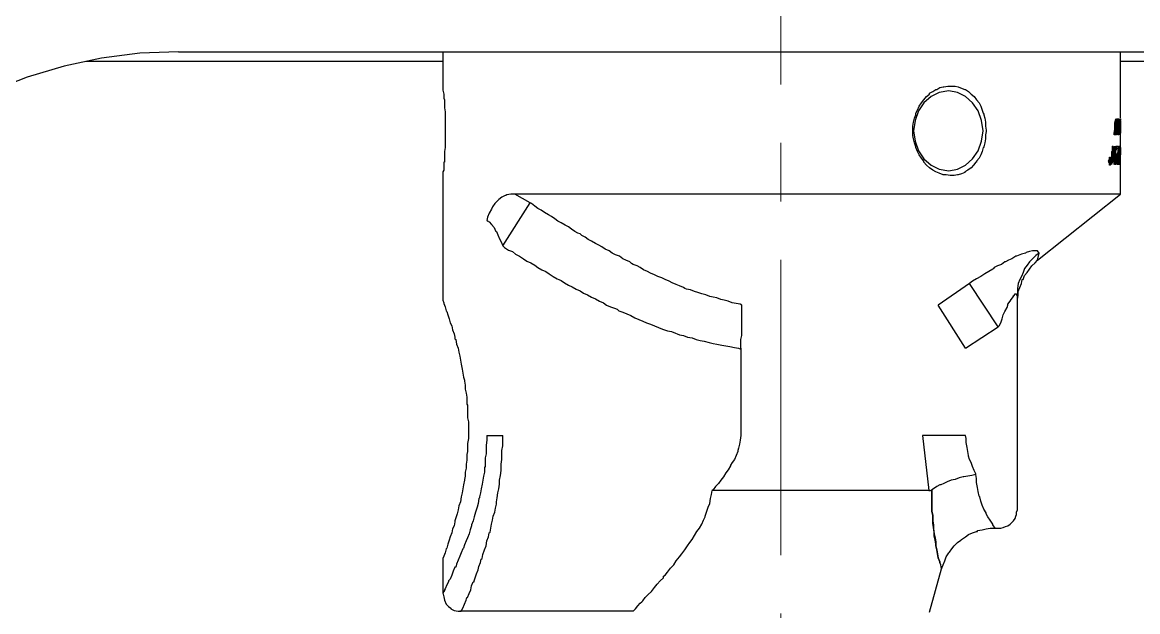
# Model space of a CAD drawing. Header units: millimetres. Extents: x -211 to 45495, y 24 to 52952.
# Drawn here: x 9112 to 9232.2, y 34029 to 34092.5 of the extents above; entities that cross this region are included whole.
import ezdxf

# ---------------------------------------------------------------- set-up
doc = ezdxf.new("R2010")
doc.units = ezdxf.units.MM
doc.linetypes.add('CENTER', pattern=[50.7, 31.8, -6.3, 6.3, -6.3])
doc.layers.add('Layer2', color=7, linetype='Continuous')

# ---------------------------------------------------------------- blocks, each defined once
blk = doc.blocks.new('BLKF2523')
at = {"layer": 'Layer2', "color": 3, "linetype": 'Continuous', "lineweight": 25}
for p, q in [((9124.68, 34089.14), (9120.55, 34088.62)), ((9128.82, 34089.31), (9124.68, 34089.14)), ((9116.5, 34087.76), (9112.54, 34086.56)), ((9120.55, 34088.62), (9116.5, 34087.76)), ((9112.54, 34086.56), (9108.75, 34085.09)), ((9108.75, 34085.09), (9105.05, 34083.28)), ((9105.05, 34083.28), (9101.43, 34081.13)), ((9101.43, 34081.13), (9098.07, 34078.72)), ((9098.07, 34078.72), (9094.97, 34076.05)), ((9094.97, 34076.05), (9092.05, 34073.12)), ((9092.05, 34073.12), (9089.38, 34070.02)), ((9089.38, 34070.02), (9086.96, 34066.66)), ((9086.96, 34066.66), (9084.81, 34063.13)), ((9084.81, 34063.13), (9083, 34059.34)), ((9083, 34059.34), (9081.54, 34055.55)), ((9081.54, 34055.55), (9080.33, 34051.59)), ((9080.33, 34051.59), (9079.47, 34047.55)), ((9079.47, 34047.55), (9078.96, 34043.41))]:
    blk.add_line(p, q, dxfattribs=at)
blk = doc.blocks.new('BLKF2736')
at = {"layer": 'Layer2', "color": 3, "linetype": 'Continuous', "lineweight": 25}
for p, q in [((9210.11, 34085.01), (9210.45, 34085.26)), ((9210.45, 34085.26), (9210.54, 34085.26)), ((9210.54, 34085.26), (9210.88, 34085.44)), ((9210.88, 34085.44), (9211.23, 34085.52)), ((9211.23, 34085.52), (9211.31, 34085.52)), ((9211.31, 34085.52), (9211.74, 34085.61)), ((9211.74, 34085.61), (9212.09, 34085.61)), ((9212.09, 34085.61), (9212.52, 34085.61)), ((9212.52, 34085.61), (9212.86, 34085.52)), ((9212.86, 34085.52), (9213.29, 34085.35)), ((9213.29, 34085.35), (9213.55, 34085.26)), ((9213.55, 34085.26), (9213.64, 34085.26)), ((9213.64, 34085.26), (9213.98, 34085.01)), ((9208.9, 34083.8), (9209.16, 34084.14)), ((9209.16, 34084.14), (9209.42, 34084.49)), ((9209.42, 34084.49), (9209.76, 34084.75)), ((9209.76, 34084.83), (9210.11, 34085.01)), ((9209.76, 34084.75), (9209.76, 34084.83)), ((9213.98, 34085.01), (9214.24, 34084.75)), ((9214.24, 34084.75), (9214.59, 34084.49)), ((9214.59, 34084.49), (9214.84, 34084.14)), ((9214.84, 34084.14), (9215.1, 34083.8)), ((9208.3, 34082.68), (9208.47, 34083.02)), ((9208.47, 34083.02), (9208.64, 34083.46)), ((9208.64, 34083.46), (9208.9, 34083.8)), ((9215.1, 34083.8), (9215.28, 34083.46)), ((9215.28, 34083.46), (9215.45, 34083.02)), ((9215.45, 34083.02), (9215.53, 34082.68)), ((9207.96, 34081.3), (9208.04, 34081.73)), ((9208.04, 34081.73), (9208.13, 34082.16)), ((9208.13, 34082.16), (9208.3, 34082.51)), ((9208.3, 34082.59), (9208.3, 34082.68)), ((9208.3, 34082.51), (9208.3, 34082.59)), ((9215.53, 34082.68), (9215.62, 34082.59)), ((9215.62, 34082.59), (9215.62, 34082.51)), ((9215.62, 34082.51), (9215.71, 34082.16)), ((9215.71, 34082.16), (9215.79, 34081.73)), ((9215.79, 34081.73), (9215.79, 34081.3)), ((9207.96, 34080.87), (9207.96, 34081.3)), ((9207.96, 34080.79), (9207.96, 34080.87)), ((9207.96, 34080.7), (9207.96, 34080.79)), ((9207.96, 34080.27), (9207.96, 34080.7)), ((9215.79, 34081.3), (9215.88, 34080.87)), ((9215.88, 34080.7), (9215.79, 34080.36)), ((9215.88, 34080.87), (9215.88, 34080.79)), ((9215.88, 34080.79), (9215.88, 34080.7)), ((9208.04, 34079.92), (9207.96, 34080.27)), ((9208.13, 34079.49), (9208.04, 34079.92)), ((9208.3, 34079.06), (9208.13, 34079.49)), ((9215.71, 34079.49), (9215.62, 34079.06)), ((9215.79, 34079.92), (9215.71, 34079.49)), ((9215.79, 34080.36), (9215.79, 34079.92)), ((9208.3, 34078.98), (9208.3, 34079.06)), ((9208.47, 34078.55), (9208.3, 34078.98)), ((9208.64, 34078.2), (9208.47, 34078.55)), ((9208.9, 34077.86), (9208.64, 34078.2)), ((9215.28, 34078.2), (9215.1, 34077.86)), ((9215.45, 34078.55), (9215.28, 34078.2)), ((9215.53, 34078.98), (9215.45, 34078.55)), ((9215.62, 34078.98), (9215.53, 34078.98)), ((9215.62, 34079.06), (9215.62, 34078.98)), ((9209.16, 34077.51), (9208.9, 34077.86)), ((9209.16, 34077.43), (9209.16, 34077.51)), ((9209.42, 34077.08), (9209.16, 34077.43)), ((9209.76, 34076.82), (9209.42, 34077.08)), ((9210.11, 34076.57), (9209.76, 34076.82)), ((9214.24, 34076.82), (9213.9, 34076.57)), ((9214.5, 34077.08), (9214.24, 34076.82)), ((9214.76, 34077.43), (9214.5, 34077.08)), ((9214.84, 34077.43), (9214.76, 34077.43)), ((9215.1, 34077.86), (9214.84, 34077.51)), ((9214.84, 34077.51), (9214.84, 34077.43)), ((9210.45, 34076.39), (9210.11, 34076.57)), ((9210.8, 34076.22), (9210.45, 34076.39)), ((9211.23, 34076.05), (9210.8, 34076.22)), ((9211.57, 34076.05), (9211.23, 34076.05)), ((9212, 34075.96), (9211.57, 34076.05)), ((9212.09, 34075.96), (9212, 34075.96)), ((9212.78, 34076.05), (9212.43, 34075.96)), ((9212.86, 34076.05), (9212.78, 34076.05)), ((9213.21, 34076.14), (9212.86, 34076.05)), ((9213.55, 34076.31), (9213.21, 34076.14)), ((9213.9, 34076.57), (9213.55, 34076.39)), ((9213.55, 34076.39), (9213.55, 34076.31))]:
    blk.add_line(p, q, dxfattribs=at)
blk = doc.blocks.new('BLKF2737')
at = {"layer": 'Layer2', "color": 3, "linetype": 'Continuous', "lineweight": 25}
for p, q in [((9157.32, 34062.53), (9157.41, 34062.27)), ((9157.41, 34062.27), (9157.41, 34062.19)), ((9157.41, 34062.19), (9157.58, 34061.84)), ((9157.58, 34061.84), (9157.66, 34061.41)), ((9157.66, 34061.41), (9157.75, 34061.32)), ((9157.75, 34061.32), (9157.84, 34060.98)), ((9157.84, 34060.98), (9158.01, 34060.55)), ((9158.01, 34060.55), (9158.1, 34060.12)), ((9158.1, 34060.12), (9158.27, 34059.77)), ((9158.27, 34059.77), (9158.35, 34059.34)), ((9158.35, 34059.34), (9158.53, 34058.91)), ((9158.53, 34058.91), (9158.61, 34058.57)), ((9158.61, 34058.57), (9158.61, 34058.4)), ((9158.61, 34058.4), (9158.7, 34058.31)), ((9158.7, 34058.31), (9158.78, 34057.79)), ((9158.78, 34057.79), (9158.96, 34057.36)), ((9158.96, 34057.36), (9159.04, 34056.93)), ((9159.04, 34056.93), (9159.13, 34056.5)), ((9159.13, 34056.5), (9159.21, 34056.07)), ((9159.21, 34056.07), (9159.3, 34055.64)), ((9159.3, 34055.64), (9159.39, 34055.12)), ((9159.39, 34055.12), (9159.47, 34054.69)), ((9159.47, 34054.69), (9159.56, 34054.26)), ((9159.56, 34054.26), (9159.65, 34053.92)), ((9159.65, 34053.92), (9159.65, 34053.83)), ((9159.65, 34053.83), (9159.73, 34053.4)), ((9159.73, 34053.4), (9159.73, 34052.97)), ((9159.73, 34052.97), (9159.82, 34052.54)), ((9159.82, 34052.54), (9159.9, 34052.11)), ((9159.9, 34052.11), (9159.9, 34051.68)), ((9159.9, 34051.68), (9159.9, 34051.33)), ((9159.9, 34051.33), (9159.99, 34051.25)), ((9159.99, 34051.25), (9159.99, 34050.82)), ((9159.99, 34050.82), (9159.99, 34050.3)), ((9159.99, 34050.3), (9159.99, 34049.87)), ((9159.99, 34049.87), (9160.08, 34049.44)), ((9160.08, 34049.44), (9160.08, 34048.92)), ((9160.08, 34048.92), (9160.08, 34048.58)), ((9160.08, 34048.58), (9160.08, 34048.49)), ((9160.08, 34048.49), (9160.08, 34048.06)), ((9160.08, 34048.06), (9160.08, 34047.63)), ((9160.08, 34047.63), (9159.99, 34047.12)), ((9159.99, 34047.12), (9159.99, 34046.68)), ((9159.99, 34046.25), (9159.9, 34045.91)), ((9159.9, 34045.91), (9159.9, 34045.82)), ((9159.9, 34045.82), (9159.9, 34045.31)), ((9159.99, 34046.68), (9159.99, 34046.25)), ((9159.82, 34044.45), (9159.73, 34044.02)), ((9159.9, 34045.31), (9159.82, 34044.88)), ((9159.82, 34044.88), (9159.82, 34044.45)), ((9159.65, 34043.15), (9159.56, 34042.64)), ((9159.73, 34043.58), (9159.65, 34043.24)), ((9159.65, 34043.24), (9159.65, 34043.15)), ((9159.73, 34044.02), (9159.73, 34043.58)), ((9159.47, 34042.21), (9159.39, 34041.78)), ((9159.56, 34042.64), (9159.47, 34042.21)), ((9159.21, 34040.83), (9159.04, 34040.4)), ((9159.3, 34041.35), (9159.21, 34040.83)), ((9159.39, 34041.78), (9159.3, 34041.35)), ((9158.87, 34039.54), (9158.7, 34039.11)), ((9158.96, 34039.97), (9158.87, 34039.54)), ((9159.04, 34040.4), (9158.96, 34039.97)), ((9158.61, 34038.68), (9158.53, 34038.25)), ((9158.7, 34039.11), (9158.61, 34038.76)), ((9158.61, 34038.76), (9158.61, 34038.68)), ((9158.27, 34037.47), (9158.1, 34037.04)), ((9158.35, 34037.9), (9158.27, 34037.47)), ((9158.53, 34038.25), (9158.35, 34037.9)), ((9157.84, 34036.26), (9157.75, 34035.83)), ((9158.01, 34036.7), (9157.84, 34036.26)), ((9158.1, 34037.04), (9158.01, 34036.7)), ((9157.58, 34035.32), (9157.41, 34034.97)), ((9157.66, 34035.75), (9157.58, 34035.32)), ((9157.75, 34035.83), (9157.66, 34035.75))]:
    blk.add_line(p, q, dxfattribs=at)
blk = doc.blocks.new('BLKF2738')
at = {"layer": 'Layer2', "color": 3, "linetype": 'Continuous', "lineweight": 25}
for p, q in [((9157.32, 34085.61), (9157.32, 34085.18)), ((9157.32, 34085.18), (9157.41, 34084.75)), ((9157.41, 34084.75), (9157.41, 34084.32)), ((9157.41, 34084.32), (9157.49, 34084.14)), ((9157.49, 34084.14), (9157.49, 34083.71)), ((9157.49, 34083.71), (9157.49, 34083.28)), ((9157.49, 34083.28), (9157.58, 34082.85)), ((9157.58, 34082.85), (9157.58, 34082.59)), ((9157.58, 34082.59), (9157.58, 34082.51)), ((9157.58, 34082.51), (9157.58, 34082.16)), ((9157.58, 34082.16), (9157.58, 34081.73)), ((9157.58, 34081.73), (9157.58, 34081.3)), ((9157.58, 34081.3), (9157.58, 34080.87)), ((9157.58, 34080.87), (9157.58, 34080.79)), ((9157.58, 34080.79), (9157.58, 34080.7)), ((9157.58, 34080.7), (9157.58, 34080.36)), ((9157.58, 34080.36), (9157.58, 34079.92)), ((9157.58, 34079.92), (9157.58, 34079.49)), ((9157.58, 34079.49), (9157.58, 34079.06)), ((9157.58, 34078.98), (9157.49, 34078.55)), ((9157.49, 34078.55), (9157.49, 34078.12)), ((9157.49, 34078.12), (9157.49, 34077.69)), ((9157.58, 34079.06), (9157.58, 34078.98)), ((9157.49, 34077.43), (9157.41, 34077.43)), ((9157.41, 34077.43), (9157.41, 34077)), ((9157.41, 34077), (9157.41, 34076.57)), ((9157.49, 34077.69), (9157.49, 34077.43)), ((9157.41, 34076.57), (9157.32, 34076.39)), ((9157.32, 34076.39), (9157.32, 34076.05))]:
    blk.add_line(p, q, dxfattribs=at)
blk = doc.blocks.new('BLKF2739')
at = {"layer": 'Layer2', "color": 3, "linetype": 'Continuous', "lineweight": 25}
for p, q in [((9162.06, 34047.98), (9162.06, 34047.46)), ((9162.06, 34047.46), (9161.97, 34046.94)), ((9161.97, 34046.94), (9161.97, 34046)), ((9161.97, 34046), (9161.88, 34045.57)), ((9161.88, 34045.57), (9161.88, 34045.13)), ((9161.88, 34044.62), (9161.8, 34044.53)), ((9161.8, 34044.53), (9161.8, 34044.45)), ((9161.8, 34044.45), (9161.8, 34044.02)), ((9161.88, 34045.13), (9161.88, 34044.62)), ((9161.63, 34043.15), (9161.54, 34042.72)), ((9161.71, 34043.58), (9161.63, 34043.15)), ((9161.8, 34044.02), (9161.71, 34043.58)), ((9161.45, 34042.21), (9161.37, 34041.78)), ((9161.54, 34042.72), (9161.45, 34042.21)), ((9161.2, 34041.17), (9161.11, 34040.66)), ((9161.28, 34041.26), (9161.2, 34041.17)), ((9161.37, 34041.78), (9161.28, 34041.35)), ((9161.28, 34041.35), (9161.28, 34041.26)), ((9160.85, 34039.71), (9160.68, 34039.19)), ((9161.02, 34040.23), (9160.85, 34039.71)), ((9161.11, 34040.66), (9161.02, 34040.23)), ((9160.59, 34038.76), (9160.42, 34038.33)), ((9160.42, 34038.33), (9160.42, 34038.25)), ((9160.68, 34039.19), (9160.59, 34038.76)), ((9160.16, 34037.38), (9159.99, 34036.95)), ((9160.25, 34037.81), (9160.16, 34037.38)), ((9160.42, 34038.25), (9160.25, 34037.81)), ((9159.65, 34036.18), (9159.56, 34035.83)), ((9159.82, 34036.61), (9159.65, 34036.18)), ((9159.99, 34036.95), (9159.82, 34036.61)), ((9159.13, 34034.97), (9158.96, 34034.54)), ((9159.3, 34035.32), (9159.13, 34034.97)), ((9159.47, 34035.75), (9159.3, 34035.32)), ((9159.56, 34035.83), (9159.47, 34035.75)), ((9158.61, 34033.77), (9158.44, 34033.34)), ((9158.7, 34033.77), (9158.61, 34033.77)), ((9158.78, 34034.11), (9158.7, 34033.77)), ((9158.96, 34034.54), (9158.78, 34034.11)), ((9158.1, 34032.48), (9157.92, 34032.3)), ((9158.27, 34032.91), (9158.1, 34032.48)), ((9158.44, 34033.34), (9158.27, 34032.91)), ((9157.58, 34031.44), (9157.49, 34031.36)), ((9157.49, 34031.36), (9157.49, 34031.27)), ((9157.75, 34031.87), (9157.58, 34031.44)), ((9157.92, 34032.22), (9157.75, 34031.87)), ((9157.92, 34032.3), (9157.92, 34032.22))]:
    blk.add_line(p, q, dxfattribs=at)
blk = doc.blocks.new('BLKF2740')
at = {"layer": 'Layer2', "color": 3, "linetype": 'Continuous', "lineweight": 25}
for p, q in [((9163.26, 34073.29), (9162.92, 34072.95)), ((9163.35, 34073.38), (9163.26, 34073.29)), ((9163.69, 34073.64), (9163.35, 34073.38)), ((9164.04, 34073.81), (9163.69, 34073.64)), ((9164.12, 34073.81), (9164.04, 34073.81)), ((9164.21, 34073.9), (9164.12, 34073.81)), ((9164.64, 34073.98), (9164.21, 34073.9)), ((9165.07, 34073.98), (9164.64, 34073.98)), ((9162.57, 34072.35), (9162.31, 34071.92)), ((9162.66, 34072.61), (9162.57, 34072.35)), ((9162.92, 34072.95), (9162.66, 34072.61)), ((9162.31, 34071.92), (9162.14, 34071.49))]:
    blk.add_line(p, q, dxfattribs=at)
blk = doc.blocks.new('BLKF2741')
at = {"layer": 'Layer2', "color": 3, "linetype": 'Continuous', "lineweight": 25}
for p, q in [((9219.06, 34067.27), (9218.63, 34067.01)), ((9219.15, 34067.27), (9219.06, 34067.27)), ((9219.32, 34067.35), (9219.15, 34067.27)), ((9219.67, 34067.52), (9219.32, 34067.35)), ((9220.1, 34067.61), (9219.67, 34067.52)), ((9220.18, 34067.7), (9220.1, 34067.61)), ((9220.53, 34067.78), (9220.18, 34067.7)), ((9220.87, 34067.87), (9220.53, 34067.78)), ((9221.39, 34067.87), (9220.87, 34067.87)), ((9221.56, 34067.61), (9221.39, 34067.87)), ((9216.65, 34065.97), (9216.57, 34065.89)), ((9216.74, 34066.06), (9216.65, 34065.97)), ((9217.08, 34066.23), (9216.74, 34066.06)), ((9217.51, 34066.4), (9217.08, 34066.23)), ((9217.86, 34066.66), (9217.51, 34066.4)), ((9217.94, 34066.66), (9217.86, 34066.66)), ((9218.29, 34066.84), (9217.94, 34066.66)), ((9218.63, 34067.01), (9218.29, 34066.84)), ((9214.84, 34064.85), (9214.41, 34064.6)), ((9215.28, 34065.11), (9214.84, 34064.85)), ((9215.71, 34065.37), (9215.28, 34065.11)), ((9216.14, 34065.63), (9215.71, 34065.37)), ((9216.57, 34065.89), (9216.14, 34065.63)), ((9214.41, 34064.6), (9214.07, 34064.34))]:
    blk.add_line(p, q, dxfattribs=at)
blk = doc.blocks.new('BLKF2742')
at = {"layer": 'Layer2', "color": 3, "linetype": 'Continuous', "lineweight": 25}
for p, q in [((9166.88, 34072.95), (9166.71, 34073.04)), ((9167.22, 34072.69), (9166.88, 34072.95)), ((9167.57, 34072.43), (9167.22, 34072.69)), ((9167.91, 34072.26), (9167.57, 34072.43)), ((9168.26, 34072), (9167.91, 34072.26)), ((9168.69, 34071.74), (9168.26, 34072)), ((9169.03, 34071.57), (9168.69, 34071.74)), ((9169.38, 34071.31), (9169.03, 34071.57)), ((9169.72, 34071.05), (9169.38, 34071.31)), ((9170.07, 34070.88), (9169.72, 34071.05)), ((9170.5, 34070.62), (9170.07, 34070.88)), ((9170.84, 34070.45), (9170.5, 34070.62)), ((9171.18, 34070.19), (9170.84, 34070.45)), ((9171.53, 34069.94), (9171.18, 34070.19)), ((9171.87, 34069.76), (9171.53, 34069.94)), ((9172.13, 34069.68), (9171.87, 34069.76)), ((9172.3, 34069.5), (9172.13, 34069.68)), ((9172.65, 34069.33), (9172.3, 34069.5)), ((9172.99, 34069.07), (9172.65, 34069.33)), ((9173.34, 34068.9), (9172.99, 34069.07)), ((9173.77, 34068.64), (9173.34, 34068.9)), ((9174.11, 34068.47), (9173.77, 34068.64)), ((9174.46, 34068.3), (9174.11, 34068.47)), ((9174.8, 34068.04), (9174.46, 34068.3)), ((9175.23, 34067.87), (9174.8, 34068.04)), ((9175.58, 34067.61), (9175.23, 34067.87)), ((9175.92, 34067.44), (9175.58, 34067.61)), ((9176.35, 34067.27), (9175.92, 34067.44)), ((9176.7, 34067.01), (9176.35, 34067.27)), ((9177.04, 34066.84), (9176.7, 34067.01)), ((9177.47, 34066.66), (9177.04, 34066.84)), ((9177.64, 34066.49), (9177.47, 34066.66)), ((9177.82, 34066.4), (9177.64, 34066.49)), ((9178.25, 34066.23), (9177.82, 34066.4)), ((9178.59, 34066.06), (9178.25, 34066.23)), ((9178.93, 34065.8), (9178.59, 34066.06)), ((9179.37, 34065.63), (9178.93, 34065.8)), ((9179.71, 34065.46), (9179.37, 34065.63)), ((9180.14, 34065.29), (9179.71, 34065.46)), ((9180.48, 34065.11), (9180.14, 34065.29)), ((9180.92, 34064.94), (9180.48, 34065.11)), ((9181.26, 34064.77), (9180.92, 34064.94)), ((9181.69, 34064.6), (9181.26, 34064.77)), ((9182.03, 34064.42), (9181.69, 34064.6)), ((9182.47, 34064.25), (9182.03, 34064.42)), ((9182.81, 34064.08), (9182.47, 34064.25)), ((9183.24, 34063.91), (9182.81, 34064.08)), ((9183.41, 34063.82), (9183.24, 34063.91)), ((9183.59, 34063.74), (9183.41, 34063.82)), ((9184.02, 34063.65), (9183.59, 34063.74)), ((9184.45, 34063.48), (9184.02, 34063.65)), ((9184.79, 34063.39), (9184.45, 34063.48)), ((9185.22, 34063.22), (9184.79, 34063.39)), ((9185.65, 34063.13), (9185.22, 34063.22)), ((9186.08, 34062.96), (9185.65, 34063.13)), ((9186.43, 34062.87), (9186.08, 34062.96)), ((9186.86, 34062.79), (9186.43, 34062.87)), ((9187.29, 34062.62), (9186.86, 34062.79)), ((9187.63, 34062.53), (9187.29, 34062.62)), ((9188.06, 34062.44), (9187.63, 34062.53)), ((9188.49, 34062.27), (9188.06, 34062.44)), ((9188.92, 34062.19), (9188.49, 34062.27)), ((9189.35, 34062.1), (9188.92, 34062.19)), ((9189.53, 34062.01), (9189.35, 34062.1))]:
    blk.add_line(p, q, dxfattribs=at)
blk = doc.blocks.new('BLKF2743')
at = {"layer": 'Layer2', "color": 3, "linetype": 'Continuous', "lineweight": 25}
for p, q in [((9209.94, 34084.49), (9209.16, 34083.8)), ((9210.8, 34084.92), (9209.94, 34084.49)), ((9211.83, 34085.09), (9210.8, 34084.92)), ((9213.64, 34084.49), (9212.78, 34084.92)), ((9214.41, 34083.8), (9213.64, 34084.49)), ((9208.56, 34082.94), (9208.21, 34081.91)), ((9209.16, 34083.8), (9208.56, 34082.94)), ((9215.02, 34082.94), (9214.41, 34083.8)), ((9215.36, 34081.91), (9215.02, 34082.94)), ((9208.21, 34081.91), (9208.04, 34080.79)), ((9215.53, 34080.79), (9215.36, 34081.91)), ((9208.04, 34080.79), (9208.21, 34079.67)), ((9215.36, 34079.67), (9215.53, 34080.79)), ((9208.21, 34079.67), (9208.56, 34078.63)), ((9215.02, 34078.63), (9215.36, 34079.67)), ((9208.56, 34078.63), (9209.16, 34077.77)), ((9214.41, 34077.77), (9215.02, 34078.63)), ((9209.16, 34077.77), (9209.94, 34077.08)), ((9209.94, 34077.08), (9210.8, 34076.65)), ((9212.78, 34076.65), (9213.64, 34077.08)), ((9213.64, 34077.08), (9214.41, 34077.77)), ((9210.8, 34076.65), (9211.83, 34076.48)), ((9211.83, 34076.48), (9212.78, 34076.65))]:
    blk.add_line(p, q, dxfattribs=at)
blk = doc.blocks.new('BLKF2744')
at = {"layer": 'Layer2', "color": 3, "linetype": 'Continuous', "lineweight": 25}
for p, q in [((9162.06, 34071.14), (9162.14, 34071.14)), ((9162.14, 34071.14), (9162.14, 34071.05)), ((9162.14, 34071.05), (9162.31, 34070.97)), ((9162.31, 34070.97), (9162.57, 34070.71)), ((9162.57, 34070.71), (9162.83, 34070.37)), ((9162.83, 34070.37), (9163, 34070.02)), ((9163, 34070.02), (9163.09, 34069.94)), ((9163.09, 34069.94), (9163.26, 34069.59)), ((9163.26, 34069.59), (9163.43, 34069.16)), ((9163.43, 34069.16), (9163.61, 34068.82))]:
    blk.add_line(p, q, dxfattribs=at)
blk = doc.blocks.new('BLKF2745')
at = {"layer": 'Layer2', "color": 3, "linetype": 'Continuous', "lineweight": 25}
for p, q in [((9163.78, 34068.39), (9163.95, 34068.21)), ((9163.95, 34068.21), (9164.38, 34067.95)), ((9164.38, 34067.95), (9164.81, 34067.78)), ((9164.81, 34067.78), (9165.16, 34067.52)), ((9165.16, 34067.52), (9165.59, 34067.27)), ((9165.59, 34067.27), (9166.02, 34067.01)), ((9166.02, 34067.01), (9166.36, 34066.75)), ((9166.36, 34066.75), (9166.79, 34066.58)), ((9166.79, 34066.58), (9167.22, 34066.32)), ((9167.22, 34066.32), (9167.57, 34066.06)), ((9167.57, 34066.06), (9168, 34065.8)), ((9168, 34065.8), (9168.43, 34065.63)), ((9168.43, 34065.63), (9168.77, 34065.37)), ((9168.77, 34065.37), (9169.2, 34065.11)), ((9169.2, 34065.11), (9169.63, 34064.85)), ((9169.63, 34064.85), (9169.81, 34064.77)), ((9169.81, 34064.77), (9170.07, 34064.68)), ((9170.07, 34064.68), (9170.41, 34064.42)), ((9170.41, 34064.42), (9170.84, 34064.17)), ((9170.84, 34064.17), (9171.27, 34063.99)), ((9171.27, 34063.99), (9171.7, 34063.74)), ((9171.7, 34063.74), (9172.13, 34063.56)), ((9172.13, 34063.56), (9172.48, 34063.3)), ((9172.48, 34063.3), (9172.91, 34063.13)), ((9172.91, 34063.13), (9173.34, 34062.87)), ((9173.34, 34062.87), (9173.77, 34062.7)), ((9173.77, 34062.7), (9174.2, 34062.44)), ((9174.2, 34062.44), (9174.63, 34062.27)), ((9174.63, 34062.27), (9174.97, 34062.01)), ((9174.97, 34062.01), (9175.4, 34061.84)), ((9175.4, 34061.84), (9175.83, 34061.67)), ((9175.83, 34061.67), (9176.09, 34061.58)), ((9176.09, 34061.58), (9176.27, 34061.41)), ((9176.27, 34061.41), (9176.7, 34061.24)), ((9176.7, 34061.24), (9177.13, 34061.07)), ((9177.13, 34061.07), (9177.56, 34060.89)), ((9177.56, 34060.89), (9177.99, 34060.64)), ((9177.99, 34060.64), (9178.42, 34060.46)), ((9178.42, 34060.46), (9178.85, 34060.29)), ((9178.85, 34060.29), (9179.28, 34060.12)), ((9179.28, 34060.12), (9179.71, 34059.95)), ((9179.71, 34059.95), (9180.14, 34059.77)), ((9180.14, 34059.77), (9180.57, 34059.6)), ((9180.57, 34059.6), (9181, 34059.43)), ((9181, 34059.43), (9181.52, 34059.26)), ((9181.52, 34059.26), (9181.95, 34059.17)), ((9181.95, 34059.17), (9182.38, 34059)), ((9182.38, 34059), (9182.55, 34058.91)), ((9182.55, 34058.91), (9182.81, 34058.83)), ((9182.81, 34058.83), (9183.24, 34058.74)), ((9183.24, 34058.74), (9183.67, 34058.57)), ((9183.67, 34058.57), (9184.19, 34058.48)), ((9184.19, 34058.48), (9184.62, 34058.31)), ((9184.62, 34058.31), (9185.05, 34058.22)), ((9185.05, 34058.22), (9185.48, 34058.14)), ((9185.48, 34058.14), (9186, 34057.97)), ((9186, 34057.97), (9186.43, 34057.88)), ((9186.43, 34057.88), (9186.86, 34057.79)), ((9186.86, 34057.79), (9187.37, 34057.71)), ((9187.37, 34057.71), (9187.8, 34057.62)), ((9187.8, 34057.62), (9188.24, 34057.54)), ((9188.24, 34057.54), (9188.75, 34057.45)), ((9188.75, 34057.45), (9189.18, 34057.36))]:
    blk.add_line(p, q, dxfattribs=at)
blk = doc.blocks.new('BLKF2746')
at = {"layer": 'Layer2', "color": 3, "linetype": 'Continuous', "lineweight": 25}
for p, q in [((9189.44, 34047.98), (9189.35, 34047.46)), ((9189.27, 34047.03), (9189.18, 34046.6)), ((9189.35, 34047.46), (9189.27, 34047.03)), ((9188.92, 34045.82), (9188.75, 34045.39)), ((9189.1, 34046.25), (9188.92, 34045.82)), ((9189.18, 34046.6), (9189.1, 34046.34)), ((9189.1, 34046.34), (9189.1, 34046.25)), ((9188.32, 34044.7), (9188.06, 34044.27)), ((9188.49, 34045.05), (9188.32, 34044.79)), ((9188.32, 34044.79), (9188.32, 34044.7)), ((9188.75, 34045.39), (9188.49, 34045.05)), ((9187.29, 34043.15), (9187.03, 34042.81)), ((9187.55, 34043.5), (9187.29, 34043.15)), ((9187.8, 34043.93), (9187.55, 34043.5)), ((9188.06, 34044.27), (9187.8, 34043.93)), ((9186.69, 34042.47), (9186.43, 34042.12)), ((9187.03, 34042.81), (9186.69, 34042.47))]:
    blk.add_line(p, q, dxfattribs=at)
blk = doc.blocks.new('BLKF2747')
at = {"layer": 'Layer2', "color": 3, "linetype": 'Continuous', "lineweight": 25}
for p, q in [((9210.02, 34041.43), (9210.02, 34041.86)), ((9210.02, 34041.09), (9210.02, 34041.43)), ((9210.02, 34040.66), (9210.02, 34041.09)), ((9210.02, 34040.23), (9210.02, 34040.66)), ((9210.02, 34039.8), (9210.02, 34040.23)), ((9210.11, 34039.36), (9210.02, 34039.8)), ((9210.11, 34038.93), (9210.11, 34039.36)), ((9210.11, 34038.85), (9210.11, 34038.93)), ((9210.11, 34038.5), (9210.11, 34038.85)), ((9210.19, 34038.07), (9210.11, 34038.5)), ((9210.28, 34037.56), (9210.19, 34038.07)), ((9210.28, 34037.13), (9210.28, 34037.56)), ((9210.37, 34036.7), (9210.28, 34037.13)), ((9210.45, 34036.26), (9210.37, 34036.7)), ((9210.45, 34036.18), (9210.45, 34036.26)), ((9210.45, 34036.09), (9210.45, 34036.18)), ((9210.54, 34035.66), (9210.45, 34036.09)), ((9210.62, 34035.23), (9210.54, 34035.66)), ((9210.71, 34034.8), (9210.62, 34035.23)), ((9210.88, 34034.37), (9210.71, 34034.8)), ((9210.88, 34034.28), (9210.88, 34034.37)), ((9210.97, 34034.03), (9210.88, 34034.28)), ((9211.06, 34033.6), (9210.97, 34034.03))]:
    blk.add_line(p, q, dxfattribs=at)
blk = doc.blocks.new('BLKF2748')
at = {"layer": 'Layer2', "color": 3, "linetype": 'Continuous', "lineweight": 25}
for p, q in [((9209.68, 34042.03), (9209.85, 34042.03)), ((9209.85, 34042.03), (9210.02, 34042.12)), ((9210.02, 34042.12), (9210.02, 34039.8)), ((9210.02, 34039.8), (9210.11, 34039.36)), ((9210.11, 34039.36), (9210.11, 34038.93)), ((9210.11, 34038.93), (9210.11, 34038.85)), ((9210.11, 34038.85), (9210.11, 34038.76)), ((9210.11, 34038.76), (9210.19, 34038.33)), ((9210.19, 34038.33), (9210.19, 34037.9)), ((9210.19, 34037.9), (9210.28, 34037.38)), ((9210.28, 34037.38), (9210.37, 34036.95)), ((9210.37, 34036.95), (9210.45, 34036.52)), ((9210.45, 34036.52), (9210.45, 34036.18)), ((9210.45, 34036.18), (9210.45, 34036.09)), ((9210.45, 34036.09), (9210.54, 34035.66)), ((9210.54, 34035.66), (9210.62, 34035.23)), ((9210.62, 34035.23), (9210.71, 34034.8)), ((9210.71, 34034.8), (9210.88, 34034.37)), ((9210.88, 34034.37), (9210.88, 34034.28)), ((9210.88, 34034.28), (9210.97, 34033.85))]:
    blk.add_line(p, q, dxfattribs=at)
blk = doc.blocks.new('BLKF2749')
at = {"layer": 'Layer2', "color": 3, "linetype": 'Continuous', "lineweight": 25}
for p, q in [((9186.08, 34040.66), (9186.17, 34041.17)), ((9186.17, 34041.17), (9186.25, 34041.6)), ((9185.57, 34039.28), (9185.74, 34039.71)), ((9185.74, 34039.71), (9185.91, 34040.23)), ((9185.91, 34040.23), (9186.08, 34040.66)), ((9184.96, 34037.99), (9185.22, 34038.42)), ((9185.22, 34038.42), (9185.39, 34038.85)), ((9185.39, 34038.85), (9185.57, 34039.19)), ((9185.57, 34039.19), (9185.57, 34039.28)), ((9184.19, 34036.78), (9184.45, 34037.21)), ((9184.45, 34037.21), (9184.7, 34037.64)), ((9184.7, 34037.64), (9184.96, 34037.99)), ((9183.41, 34035.66), (9183.67, 34036.09)), ((9183.67, 34036.09), (9183.93, 34036.44)), ((9183.93, 34036.44), (9184.19, 34036.78)), ((9182.47, 34034.46), (9182.81, 34034.89)), ((9182.81, 34034.89), (9183.07, 34035.23)), ((9183.07, 34035.23), (9183.41, 34035.66)), ((9181.52, 34033.25), (9181.86, 34033.68)), ((9181.86, 34033.68), (9182.21, 34034.03)), ((9182.21, 34034.03), (9182.47, 34034.46)), ((9180.74, 34032.3), (9181.09, 34032.65)), ((9181.09, 34032.82), (9181.26, 34032.91)), ((9181.09, 34032.65), (9181.09, 34032.82)), ((9181.26, 34032.91), (9181.52, 34033.25)), ((9179.45, 34030.84), (9179.8, 34031.18)), ((9179.8, 34031.18), (9180.14, 34031.61)), ((9180.14, 34031.61), (9180.4, 34031.96)), ((9180.4, 34031.96), (9180.74, 34032.3)), ((9178.59, 34029.89), (9178.76, 34030.06)), ((9178.76, 34030.06), (9178.85, 34030.15)), ((9178.85, 34030.15), (9179.11, 34030.5)), ((9179.11, 34030.5), (9179.45, 34030.84)), ((9177.82, 34029.03), (9178.07, 34029.29)), ((9178.07, 34029.29), (9178.33, 34029.63)), ((9178.33, 34029.63), (9178.59, 34029.89))]:
    blk.add_line(p, q, dxfattribs=at)
blk = doc.blocks.new('BLKF2750')
at = {"layer": 'Layer2', "color": 3, "linetype": 'Continuous', "lineweight": 25}
for p, q in [((9163.69, 34046.34), (9163.78, 34046.86)), ((9163.78, 34047.37), (9163.78, 34047.89)), ((9163.78, 34046.86), (9163.78, 34047.37)), ((9163.69, 34045.91), (9163.69, 34046.34)), ((9163.69, 34045.39), (9163.69, 34045.91)), ((9163.61, 34044.88), (9163.69, 34045.39)), ((9163.61, 34044.36), (9163.61, 34044.88)), ((9163.61, 34044.27), (9163.61, 34044.36)), ((9163.43, 34043.15), (9163.52, 34043.67)), ((9163.43, 34042.72), (9163.43, 34043.15)), ((9163.52, 34043.67), (9163.61, 34044.19)), ((9163.61, 34044.19), (9163.61, 34044.27)), ((9163.26, 34041.78), (9163.35, 34042.21)), ((9163.35, 34042.21), (9163.43, 34042.72)), ((9163.09, 34040.83), (9163.18, 34041.26)), ((9163.09, 34040.74), (9163.09, 34040.83)), ((9163.09, 34040.57), (9163.09, 34040.74)), ((9163.18, 34041.26), (9163.26, 34041.78)), ((9162.75, 34039.28), (9162.92, 34039.71)), ((9162.92, 34039.71), (9163, 34040.14)), ((9163, 34040.14), (9163.09, 34040.57)), ((9162.49, 34037.99), (9162.57, 34038.42)), ((9162.57, 34038.42), (9162.66, 34038.85)), ((9162.66, 34038.85), (9162.75, 34039.28)), ((9162.23, 34037.04), (9162.31, 34037.47)), ((9162.31, 34037.47), (9162.4, 34037.56)), ((9162.4, 34037.56), (9162.49, 34037.99)), ((9161.8, 34035.66), (9161.97, 34036.09)), ((9161.97, 34036.09), (9162.06, 34036.61)), ((9162.06, 34036.61), (9162.23, 34037.04)), ((9161.45, 34034.63), (9161.54, 34034.71)), ((9161.54, 34034.71), (9161.63, 34035.15)), ((9161.63, 34035.15), (9161.8, 34035.66)), ((9161.11, 34033.51), (9161.2, 34033.85)), ((9161.2, 34033.85), (9161.37, 34034.28)), ((9161.37, 34034.28), (9161.45, 34034.63)), ((9160.68, 34032.3), (9160.85, 34032.73)), ((9160.85, 34032.73), (9160.94, 34033.08)), ((9160.94, 34033.08), (9161.11, 34033.51)), ((9160.16, 34030.93), (9160.33, 34031.36)), ((9160.33, 34031.36), (9160.42, 34031.79)), ((9160.42, 34031.79), (9160.59, 34032.22)), ((9160.59, 34032.22), (9160.68, 34032.22)), ((9160.68, 34032.22), (9160.68, 34032.3)), ((9159.65, 34029.81), (9159.82, 34030.24)), ((9159.82, 34030.24), (9159.9, 34030.5)), ((9159.9, 34030.5), (9159.99, 34030.5)), ((9159.99, 34030.5), (9160.16, 34030.93)), ((9159.3, 34029.03), (9159.47, 34029.38)), ((9159.47, 34029.38), (9159.65, 34029.81))]:
    blk.add_line(p, q, dxfattribs=at)
blk = doc.blocks.new('BLKF2751')
at = {"layer": 'Layer2', "color": 3, "linetype": 'Continuous', "lineweight": 25}
for p, q in [((9157.32, 34031.01), (9157.41, 34030.58)), ((9157.41, 34030.58), (9157.49, 34030.24)), ((9157.49, 34030.24), (9157.66, 34029.81)), ((9157.66, 34029.81), (9157.92, 34029.55)), ((9157.92, 34029.55), (9158.18, 34029.38)), ((9158.18, 34029.38), (9158.18, 34029.29)), ((9158.18, 34029.29), (9158.53, 34029.12)), ((9158.53, 34029.12), (9158.96, 34029.03))]:
    blk.add_line(p, q, dxfattribs=at)
blk = doc.blocks.new('BLKF2752')
at = {"layer": 'Layer2', "color": 3, "linetype": 'Continuous', "lineweight": 25}
for p, q in [((9221.22, 34067.35), (9220.87, 34067.01)), ((9221.56, 34067.61), (9221.22, 34067.35)), ((9220.01, 34065.97), (9219.84, 34065.54)), ((9220.27, 34066.32), (9220.01, 34065.97)), ((9220.53, 34066.66), (9220.27, 34066.32)), ((9220.87, 34067.01), (9220.53, 34066.66)), ((9219.49, 34064.77), (9219.32, 34064.34)), ((9219.67, 34065.11), (9219.49, 34064.77)), ((9219.84, 34065.54), (9219.67, 34065.11)), ((9219.32, 34064.34), (9219.24, 34063.82)), ((9219.24, 34063.82), (9219.24, 34063.39))]:
    blk.add_line(p, q, dxfattribs=at)
blk = doc.blocks.new('BLKF2753')
at = {"layer": 'Layer2', "color": 3, "linetype": 'Continuous', "lineweight": 25}
for p, q in [((9218.2, 34062.1), (9218.46, 34062.44)), ((9218.46, 34062.44), (9218.55, 34062.62)), ((9218.55, 34062.62), (9218.81, 34062.96)), ((9218.81, 34062.96), (9218.81, 34063.05)), ((9218.81, 34063.05), (9218.89, 34063.05)), ((9218.89, 34063.05), (9218.98, 34063.22)), ((9218.98, 34063.22), (9219.15, 34063.22)), ((9219.15, 34063.22), (9219.15, 34063.13)), ((9217.69, 34060.98), (9217.86, 34061.32)), ((9217.86, 34061.32), (9218.12, 34061.75)), ((9218.12, 34061.75), (9218.2, 34062.01)), ((9218.2, 34062.01), (9218.2, 34062.1)), ((9217.26, 34059.77), (9217.43, 34060.12)), ((9217.43, 34060.12), (9217.6, 34060.55)), ((9217.6, 34060.55), (9217.69, 34060.98)), ((9217.17, 34059.69), (9217.26, 34059.77))]:
    blk.add_line(p, q, dxfattribs=at)
blk = doc.blocks.new('BLKF2754')
at = {"layer": 'Layer2', "color": 3, "linetype": 'Continuous', "lineweight": 25}
for p, q in [((9212.09, 34043.15), (9211.66, 34042.98)), ((9212.52, 34043.24), (9212.09, 34043.15)), ((9212.95, 34043.41), (9212.52, 34043.24)), ((9213.38, 34043.5), (9212.95, 34043.41)), ((9213.47, 34043.5), (9213.38, 34043.5)), ((9213.9, 34043.58), (9213.47, 34043.5)), ((9214.33, 34043.67), (9213.9, 34043.58)), ((9214.76, 34043.76), (9214.33, 34043.67)), ((9210.54, 34042.47), (9210.19, 34042.21)), ((9210.88, 34042.64), (9210.54, 34042.47)), ((9210.97, 34042.64), (9210.88, 34042.64)), ((9211.31, 34042.81), (9210.97, 34042.64)), ((9211.66, 34042.98), (9211.31, 34042.81))]:
    blk.add_line(p, q, dxfattribs=at)
blk = doc.blocks.new('BLKF2755')
at = {"layer": 'Layer2', "color": 3, "linetype": 'Continuous', "lineweight": 25}
for p, q in [((9213.72, 34047.2), (9213.72, 34047.63)), ((9213.81, 34046.68), (9213.72, 34047.2)), ((9213.9, 34046.25), (9213.81, 34046.68)), ((9213.98, 34045.82), (9213.9, 34046.25)), ((9213.98, 34045.74), (9213.98, 34045.82)), ((9214.07, 34045.39), (9213.98, 34045.74)), ((9214.24, 34045.05), (9214.07, 34045.39)), ((9214.41, 34044.62), (9214.24, 34045.05)), ((9214.59, 34044.19), (9214.41, 34044.62)), ((9214.76, 34043.84), (9214.59, 34044.19)), ((9214.76, 34043.76), (9214.76, 34043.84))]:
    blk.add_line(p, q, dxfattribs=at)
blk = doc.blocks.new('BLKF2756')
at = {"layer": 'Layer2', "color": 3, "linetype": 'Continuous', "lineweight": 25}
for p, q in [((9214.84, 34042.9), (9214.84, 34043.33)), ((9214.93, 34042.38), (9214.84, 34042.9)), ((9215.02, 34041.95), (9214.93, 34042.38)), ((9215.1, 34041.43), (9215.02, 34041.95)), ((9215.19, 34041.35), (9215.1, 34041.43)), ((9215.28, 34040.91), (9215.19, 34041.35)), ((9215.45, 34040.48), (9215.28, 34040.91)), ((9215.62, 34040.05), (9215.45, 34040.48)), ((9215.88, 34039.62), (9215.62, 34040.05)), ((9215.88, 34039.54), (9215.88, 34039.62)), ((9216.05, 34039.19), (9215.88, 34039.54)), ((9216.31, 34038.85), (9216.05, 34039.19)), ((9216.57, 34038.42), (9216.31, 34038.85)), ((9216.57, 34038.33), (9216.57, 34038.42)), ((9216.83, 34037.99), (9216.57, 34038.33))]:
    blk.add_line(p, q, dxfattribs=at)
blk = doc.blocks.new('BLKF2757')
at = {"layer": 'Layer2', "color": 3, "linetype": 'Continuous', "lineweight": 25}
for p, q in [((9219.15, 34039.71), (9219.24, 34039.97)), ((9219.15, 34039.45), (9219.15, 34039.71)), ((9218.2, 34038.25), (9218.46, 34038.42)), ((9218.46, 34038.42), (9218.63, 34038.59)), ((9218.63, 34038.59), (9218.81, 34038.76)), ((9218.81, 34038.76), (9218.98, 34039.02)), ((9218.98, 34039.02), (9219.06, 34039.28)), ((9219.06, 34039.28), (9219.15, 34039.45)), ((9213.64, 34037.04), (9213.98, 34037.3)), ((9213.98, 34037.3), (9214.41, 34037.47)), ((9214.41, 34037.47), (9214.84, 34037.64)), ((9214.84, 34037.64), (9214.93, 34037.64)), ((9214.93, 34037.73), (9215.45, 34037.81)), ((9214.93, 34037.64), (9214.93, 34037.73)), ((9215.45, 34037.81), (9215.88, 34037.9)), ((9215.88, 34037.9), (9216.31, 34037.99)), ((9216.31, 34037.99), (9216.74, 34037.99)), ((9216.74, 34037.99), (9216.83, 34037.99)), ((9216.83, 34037.99), (9217.17, 34037.99)), ((9217.17, 34037.99), (9217.43, 34037.99)), ((9217.43, 34037.99), (9217.69, 34038.07)), ((9217.69, 34038.07), (9217.94, 34038.16)), ((9217.94, 34038.16), (9218.2, 34038.25)), ((9212.17, 34035.75), (9212.43, 34036.09)), ((9212.43, 34036.09), (9212.78, 34036.44)), ((9212.78, 34036.44), (9213.12, 34036.7)), ((9213.12, 34036.7), (9213.21, 34036.78)), ((9213.21, 34036.78), (9213.64, 34037.04)), ((9211.4, 34034.46), (9211.57, 34034.89)), ((9211.57, 34034.89), (9211.83, 34035.32)), ((9211.83, 34035.32), (9211.92, 34035.4)), ((9211.92, 34035.4), (9212.17, 34035.75)), ((9211.06, 34033.6), (9211.23, 34034.03)), ((9211.23, 34034.03), (9211.4, 34034.46))]:
    blk.add_line(p, q, dxfattribs=at)
blk = doc.blocks.new('BLKF2758')
at = {"layer": 'Layer2', "color": 3, "linetype": 'Continuous', "lineweight": 25}
for p, q in [((9229.14, 34077.6), (9229.05, 34077.6)), ((9229.05, 34077.6), (9229.05, 34077.51)), ((9229.05, 34077.51), (9229.05, 34077.43)), ((9229.05, 34077.43), (9229.14, 34077.34)), ((9229.23, 34077.86), (9229.14, 34077.86)), ((9229.14, 34077.86), (9229.14, 34077.6)), ((9229.14, 34077.34), (9229.14, 34077.26)), ((9229.14, 34077.26), (9229.14, 34077.17))]:
    blk.add_line(p, q, dxfattribs=at)
blk = doc.blocks.new('BLKF2759')
at = {"layer": 'Layer2', "color": 3, "linetype": 'Continuous', "lineweight": 25}
for p, q in [((9229.23, 34077.94), (9229.23, 34077.77)), ((9229.23, 34077.77), (9229.31, 34077.69)), ((9229.31, 34077.34), (9229.23, 34077.17)), ((9229.31, 34077.69), (9229.31, 34077.34))]:
    blk.add_line(p, q, dxfattribs=at)
blk = doc.blocks.new('BLKF2760')
at = {"layer": 'Layer2', "color": 3, "linetype": 'Continuous', "lineweight": 25}
for p, q in [((9220.53, 34065.89), (9220.79, 34066.23)), ((9220.79, 34066.23), (9221.13, 34066.58)), ((9219.67, 34064.34), (9219.75, 34064.77)), ((9219.75, 34064.77), (9219.84, 34064.77)), ((9219.84, 34064.77), (9220.01, 34065.2)), ((9220.01, 34065.2), (9220.27, 34065.54)), ((9220.27, 34065.54), (9220.53, 34065.89)), ((9219.32, 34063.48), (9219.49, 34063.91)), ((9219.49, 34063.91), (9219.67, 34064.34)), ((9219.24, 34062.62), (9219.32, 34063.05)), ((9219.24, 34062.19), (9219.24, 34062.62)), ((9219.32, 34063.05), (9219.32, 34063.48))]:
    blk.add_line(p, q, dxfattribs=at)
blk = doc.blocks.new('BLKF2761')
at = {"layer": 'Layer2', "color": 3, "linetype": 'Continuous', "lineweight": 25}
for p, q in [((9229.83, 34081.65), (9229.74, 34081.3)), ((9229.83, 34082.08), (9229.83, 34081.65)), ((9229.74, 34080.87), (9229.66, 34080.53)), ((9229.74, 34081.3), (9229.74, 34080.87))]:
    blk.add_line(p, q, dxfattribs=at)
blk = doc.blocks.new('BLKF2465')
at = {"layer": 'Layer2', "color": 7, "linetype": 'CENTER', "lineweight": 13}
blk.add_line((9193.75, 33933.68), (9193.75, 34639.56), dxfattribs=at)
at = {"layer": 'Layer2', "color": 3, "linetype": 'Continuous', "lineweight": 25}
for p, q in [((9128.82, 34089.31), (9498.76, 34089.31)), ((9157.32, 34089.31), (9157.32, 34085.61)), ((9230.34, 34082.16), (9230.34, 34089.31)), ((9118.83, 34088.28), (9157.32, 34088.28)), ((9230.34, 34088.28), (9397.32, 34088.28)), ((9212.78, 34084.92), (9211.83, 34085.09)), ((9229.74, 34081.65), (9229.83, 34082.08)), ((9229.74, 34080.96), (9229.74, 34081.65)), ((9229.83, 34082.08), (9229.83, 34081.22)), ((9229.91, 34082.08), (9230.09, 34082.08)), ((9229.91, 34081.91), (9229.91, 34082.08)), ((9230, 34081.91), (9229.91, 34081.91)), ((9230, 34082.08), (9230, 34081.47)), ((9230, 34081.56), (9230, 34081.91)), ((9230.09, 34081.91), (9230, 34081.65)), ((9230, 34081.91), (9230.09, 34081.91)), ((9230, 34081.65), (9230, 34081.47)), ((9230.09, 34081.22), (9230.09, 34082.08)), ((9230.09, 34082.08), (9230.17, 34082.08)), ((9230.09, 34082.08), (9230.09, 34081.91)), ((9230.09, 34082.08), (9230.17, 34082.08)), ((9230.09, 34081.91), (9230.09, 34080.53)), ((9230.17, 34081.91), (9230.09, 34081.91)), ((9230.09, 34081.91), (9230.09, 34081.22)), ((9230.09, 34081.91), (9230.17, 34081.91)), ((9230.17, 34082.08), (9230.17, 34081.91)), ((9230.17, 34082.08), (9230.17, 34081.22)), ((9230.17, 34081.91), (9230.17, 34081.22)), ((9230.17, 34081.22), (9230.17, 34081.91)), ((9230.26, 34082.08), (9230.26, 34081.91)), ((9230.26, 34081.22), (9230.26, 34082.08)), ((9230.34, 34081.99), (9230.26, 34081.91)), ((9230.26, 34081.91), (9230.34, 34081.99)), ((9230.26, 34081.91), (9230.26, 34081.22)), ((9230.26, 34081.22), (9230.26, 34081.91)), ((9230.26, 34081.91), (9230.26, 34081.56)), ((9230.26, 34081.91), (9230.26, 34081.22)), ((9230.26, 34081.22), (9230.26, 34081.91)), ((9230.34, 34082.08), (9230.34, 34081.99)), ((9230.34, 34081.99), (9230.34, 34082.08)), ((9230.34, 34080.44), (9230.34, 34081.99)), ((9230.34, 34081.91), (9230.34, 34081.22)), ((9229.66, 34080.53), (9229.74, 34080.96)), ((9229.66, 34080.36), (9229.66, 34080.53)), ((9229.66, 34080.53), (9229.83, 34080.53)), ((9229.83, 34081.22), (9229.74, 34080.87)), ((9229.74, 34080.87), (9229.74, 34080.53)), ((9229.83, 34080.53), (9229.83, 34080.36)), ((9229.83, 34080.53), (9229.83, 34080.36)), ((9229.91, 34081.22), (9230, 34081.56)), ((9230, 34081.47), (9229.91, 34081.13)), ((9230, 34081.47), (9229.91, 34081.13)), ((9229.91, 34080.79), (9229.91, 34081.22)), ((9229.91, 34081.13), (9229.91, 34080.79)), ((9229.91, 34081.13), (9229.91, 34080.53)), ((9229.91, 34080.36), (9229.91, 34080.79)), ((9229.91, 34080.79), (9229.91, 34080.61)), ((9229.91, 34080.61), (9230, 34080.53)), ((9229.91, 34080.53), (9230, 34080.53)), ((9230, 34080.87), (9230.09, 34080.87)), ((9230, 34080.53), (9230, 34080.87)), ((9230, 34080.87), (9230, 34080.36)), ((9230, 34080.87), (9230.09, 34080.87)), ((9230.09, 34080.61), (9230, 34080.53)), ((9230, 34080.53), (9230, 34080.36)), ((9230.09, 34080.36), (9230.09, 34081.22)), ((9230.09, 34081.22), (9230.09, 34080.53)), ((9230.09, 34080.87), (9230.09, 34080.61)), ((9230.09, 34080.53), (9230.17, 34080.53)), ((9230.09, 34080.53), (9230.17, 34080.53)), ((9230.17, 34080.44), (9230.09, 34080.36)), ((9230.17, 34081.39), (9230.17, 34081.56)), ((9230.17, 34081.56), (9230.26, 34081.56)), ((9230.26, 34081.39), (9230.17, 34081.39)), ((9230.17, 34081.22), (9230.17, 34080.36)), ((9230.17, 34081.22), (9230.17, 34080.44)), ((9230.17, 34080.61), (9230.17, 34081.22)), ((9230.17, 34080.53), (9230.17, 34080.61)), ((9230.26, 34081.56), (9230.26, 34081.39)), ((9230.26, 34081.56), (9230.26, 34081.39)), ((9230.26, 34080.36), (9230.26, 34081.22)), ((9230.26, 34081.22), (9230.26, 34080.36)), ((9230.26, 34080.61), (9230.26, 34081.22)), ((9230.26, 34081.22), (9230.26, 34080.53)), ((9230.26, 34081.22), (9230.26, 34080.53)), ((9230.26, 34080.61), (9230.26, 34081.22)), ((9230.34, 34080.53), (9230.26, 34080.61)), ((9230.26, 34080.53), (9230.26, 34080.61)), ((9230.34, 34081.22), (9230.34, 34080.53)), ((9230.34, 34080.36), (9230.34, 34080.53)), ((9229.83, 34080.36), (9229.66, 34080.36)), ((9230, 34080.36), (9229.91, 34080.36)), ((9230, 34080.36), (9229.91, 34080.36)), ((9230.17, 34080.36), (9230.09, 34080.36)), ((9230.34, 34077.34), (9230.34, 34080.36)), ((9229.4, 34078.55), (9229.48, 34078.63)), ((9229.4, 34077.17), (9229.4, 34078.55)), ((9229.57, 34079.06), (9229.48, 34079.15)), ((9229.48, 34078.63), (9229.48, 34079.15)), ((9229.48, 34078.89), (9229.48, 34079.15)), ((9229.57, 34078.72), (9229.48, 34078.89)), ((9229.48, 34078.81), (9229.48, 34078.29)), ((9229.57, 34078.46), (9229.48, 34078.81)), ((9229.48, 34078.81), (9229.48, 34078.29)), ((9229.48, 34077.69), (9229.48, 34078.29)), ((9229.48, 34077.94), (9229.48, 34078.29)), ((9229.57, 34078.12), (9229.57, 34079.06)), ((9229.57, 34077.94), (9229.57, 34078.72)), ((9229.57, 34077.86), (9229.57, 34078.46)), ((9229.66, 34077.94), (9229.57, 34078.12)), ((9229.66, 34078.55), (9229.74, 34078.63)), ((9229.66, 34077.94), (9229.66, 34078.55)), ((9229.74, 34078.63), (9229.74, 34079.15)), ((9229.74, 34077.34), (9229.74, 34079.15)), ((9229.74, 34077.94), (9229.74, 34079.15)), ((9229.83, 34077.51), (9229.83, 34079.15)), ((9229.83, 34079.15), (9229.91, 34079.15)), ((9229.83, 34077.17), (9229.83, 34079.15)), ((9229.83, 34078.63), (9229.91, 34078.81)), ((9229.83, 34077.17), (9229.83, 34078.63)), ((9229.91, 34078.89), (9229.91, 34079.15)), ((9229.91, 34079.15), (9230.09, 34079.15)), ((9229.91, 34078.81), (9229.91, 34079.15)), ((9230.09, 34078.89), (9229.91, 34078.89)), ((9230, 34078.29), (9230.09, 34078.46)), ((9230, 34077.17), (9230, 34078.29)), ((9230, 34078.12), (9230.09, 34078.29)), ((9230, 34077.17), (9230, 34078.12)), ((9230.09, 34077.17), (9230.09, 34079.15)), ((9230.09, 34078.29), (9230.09, 34079.15)), ((9230.09, 34078.89), (9230.17, 34078.98)), ((9230.09, 34078.46), (9230.09, 34078.89)), ((9230.09, 34078.55), (9230.09, 34078.89)), ((9230.17, 34078.89), (9230.09, 34078.81)), ((9230.09, 34078.81), (9230.09, 34078.29)), ((9230.09, 34078.2), (9230.09, 34078.55)), ((9230.09, 34078.29), (9230.17, 34078.2)), ((9230.17, 34078.12), (9230.09, 34078.2)), ((9230.09, 34078.03), (9230.17, 34078.12)), ((9230.09, 34077.6), (9230.09, 34078.03)), ((9230.17, 34078.03), (9230.09, 34077.94)), ((9230.17, 34078.98), (9230.17, 34079.15)), ((9230.17, 34079.15), (9230.26, 34079.15)), ((9230.17, 34078.89), (9230.17, 34078.55)), ((9230.17, 34078.89), (9230.26, 34078.89)), ((9230.17, 34078.72), (9230.26, 34078.81)), ((9230.17, 34078.2), (9230.17, 34078.72)), ((9230.17, 34078.55), (9230.17, 34078.2)), ((9230.17, 34077.51), (9230.17, 34078.2)), ((9230.17, 34078.2), (9230.26, 34078.2)), ((9230.17, 34078.03), (9230.17, 34077.77)), ((9230.17, 34077.34), (9230.17, 34078.03)), ((9230.26, 34079.15), (9230.26, 34079.06)), ((9230.26, 34078.29), (9230.26, 34079.15)), ((9230.26, 34078.37), (9230.26, 34079.15)), ((9230.26, 34078.81), (9230.26, 34079.15)), ((9230.26, 34079.06), (9230.34, 34078.98)), ((9230.26, 34078.98), (9230.26, 34078.2)), ((9230.26, 34078.63), (9230.26, 34078.98)), ((9230.26, 34078.2), (9230.26, 34078.89)), ((9230.26, 34078.37), (9230.26, 34078.63)), ((9230.26, 34077.17), (9230.26, 34078.37)), ((9230.26, 34077.51), (9230.26, 34078.37)), ((9230.26, 34077.17), (9230.26, 34078.29)), ((9230.26, 34077.51), (9230.26, 34078.2)), ((9230.26, 34077.17), (9230.26, 34078.2)), ((9230.26, 34078.2), (9230.34, 34078.2)), ((9230.34, 34078.98), (9230.34, 34078.63)), ((9230.34, 34078.63), (9230.34, 34078.2)), ((9230.34, 34077.69), (9230.34, 34078.2)), ((9229.05, 34077.51), (9229.14, 34077.69)), ((9229.14, 34077.34), (9229.05, 34077.51)), ((9229.14, 34077.69), (9229.14, 34077.94)), ((9229.14, 34077.94), (9229.23, 34077.94)), ((9229.23, 34077.86), (9229.14, 34077.86)), ((9229.14, 34077.86), (9229.14, 34077.51)), ((9229.14, 34077.77), (9229.23, 34077.69)), ((9229.14, 34077.69), (9229.14, 34077.77)), ((9229.23, 34077.6), (9229.14, 34077.69)), ((9229.14, 34077.69), (9229.23, 34077.6)), ((9229.14, 34077.69), (9229.23, 34077.69)), ((9229.14, 34077.43), (9229.14, 34077.51)), ((9229.14, 34077.51), (9229.23, 34077.51)), ((9229.14, 34077.51), (9229.14, 34077.17)), ((9229.23, 34077.51), (9229.14, 34077.43)), ((9229.14, 34077.26), (9229.14, 34077.43)), ((9229.14, 34077.43), (9229.14, 34077.34)), ((9229.14, 34077.08), (9229.14, 34077.34)), ((9229.14, 34077.34), (9229.23, 34077.34)), ((9229.23, 34077.26), (9229.14, 34077.26)), ((9229.14, 34077.17), (9229.23, 34077.08)), ((9229.14, 34077.17), (9229.23, 34077.17)), ((9229.23, 34077.08), (9229.14, 34077.08)), ((9229.23, 34077.94), (9229.31, 34077.86)), ((9229.31, 34077.77), (9229.23, 34077.86)), ((9229.23, 34077.51), (9229.23, 34077.77)), ((9229.23, 34077.77), (9229.23, 34077.26)), ((9229.23, 34077.69), (9229.23, 34077.6)), ((9229.23, 34077.6), (9229.23, 34077.51)), ((9229.23, 34077.51), (9229.23, 34077.6)), ((9229.23, 34077.6), (9229.23, 34077.34)), ((9229.23, 34077.34), (9229.23, 34077.51)), ((9229.23, 34077.34), (9229.23, 34077.26)), ((9229.23, 34077.17), (9229.31, 34077.26)), ((9229.31, 34077.17), (9229.23, 34077.08)), ((9229.23, 34077.17), (9229.23, 34077.08)), ((9229.23, 34077.08), (9229.23, 34077.17)), ((9229.23, 34077.17), (9229.23, 34077.08)), ((9229.31, 34077.86), (9229.31, 34077.51)), ((9229.31, 34077.51), (9229.31, 34077.77)), ((9229.31, 34077.51), (9229.31, 34077.17)), ((9229.31, 34077.26), (9229.31, 34077.51)), ((9229.4, 34077.86), (9229.48, 34077.94)), ((9229.4, 34077.6), (9229.4, 34077.86)), ((9229.4, 34077.17), (9229.4, 34077.6)), ((9229.4, 34077.17), (9229.4, 34077.34)), ((9229.4, 34077.34), (9229.48, 34077.34)), ((9229.48, 34077.34), (9229.48, 34077.69)), ((9229.57, 34077.94), (9229.66, 34077.43)), ((9229.57, 34077.94), (9229.66, 34077.94)), ((9229.57, 34077.43), (9229.57, 34077.86)), ((9229.66, 34077.43), (9229.57, 34077.43)), ((9229.66, 34077.43), (9229.66, 34077.94)), ((9229.66, 34077.94), (9229.66, 34077.43)), ((9229.66, 34077.77), (9229.74, 34077.94)), ((9229.66, 34077.17), (9229.66, 34077.77)), ((9229.66, 34077.17), (9229.66, 34077.43)), ((9229.66, 34077.17), (9229.74, 34077.34)), ((9229.74, 34077.34), (9229.83, 34077.51)), ((9229.74, 34077.17), (9229.74, 34077.34)), ((9229.83, 34077.17), (9229.74, 34077.17)), ((9230.09, 34077.17), (9230, 34077.17)), ((9230.09, 34077.94), (9230.09, 34077.34)), ((9230.17, 34077.77), (9230.09, 34077.6)), ((9230.09, 34077.17), (9230.09, 34077.6)), ((9230.09, 34077.6), (9230.17, 34077.6)), ((9230.09, 34077.34), (9230.17, 34077.34)), ((9230.17, 34077.17), (9230.09, 34077.17)), ((9230.17, 34077.6), (9230.17, 34077.34)), ((9230.17, 34077.17), (9230.17, 34077.51)), ((9230.26, 34077.17), (9230.17, 34077.17)), ((9230.26, 34077.51), (9230.26, 34077.69)), ((9230.26, 34077.69), (9230.34, 34077.69)), ((9230.26, 34077.17), (9230.26, 34077.51)), ((9230.26, 34077.17), (9230.26, 34077.51)), ((9230.26, 34077.17), (9230.26, 34077.51)), ((9230.34, 34077.17), (9230.34, 34077.34)), ((9230.34, 34073.98), (9230.34, 34077.17)), ((9157.32, 34076.05), (9157.32, 34075.96)), ((9157.32, 34075.96), (9157.32, 34062.53)), ((9212.43, 34075.96), (9212.09, 34075.96)), ((9230.34, 34073.98), (9165.07, 34073.98)), ((9166.71, 34073.04), (9165.07, 34073.98)), ((9221.39, 34066.84), (9230.34, 34073.98)), ((9163.78, 34068.39), (9166.71, 34073.04)), ((9162.14, 34071.49), (9162.06, 34071.14)), ((9163.61, 34068.82), (9163.78, 34068.39)), ((9221.39, 34066.84), (9221.56, 34067.61)), ((9221.13, 34066.58), (9221.39, 34066.84)), ((9214.07, 34064.34), (9210.71, 34062.01)), ((9217.17, 34059.69), (9214.07, 34064.34)), ((9219.15, 34063.13), (9219.24, 34062.96)), ((9219.24, 34063.39), (9219.24, 34062.96)), ((9219.24, 34039.97), (9219.24, 34062.96)), ((9189.53, 34058.74), (9189.53, 34062.01)), ((9213.64, 34057.36), (9210.71, 34062.01)), ((9213.64, 34057.36), (9217.17, 34059.69)), ((9189.44, 34058.31), (9189.53, 34058.74)), ((9189.44, 34057.36), (9189.44, 34058.31)), ((9189.18, 34057.36), (9189.44, 34057.28)), ((9189.44, 34057.36), (9189.44, 34057.28)), ((9189.44, 34057.28), (9189.44, 34047.98)), ((9162.06, 34047.98), (9163.78, 34047.98)), ((9163.78, 34047.89), (9163.78, 34047.98)), ((9208.99, 34047.98), (9209.68, 34042.03)), ((9213.64, 34047.98), (9208.99, 34047.98)), ((9213.72, 34047.63), (9213.64, 34047.98)), ((9214.84, 34043.33), (9214.76, 34043.76)), ((9186.25, 34041.6), (9186.34, 34042.03)), ((9186.43, 34042.12), (9186.34, 34042.03)), ((9209.68, 34042.03), (9186.34, 34042.03)), ((9210.19, 34042.21), (9210.02, 34042.12)), ((9210.02, 34041.86), (9210.02, 34042.03)), ((9157.41, 34034.97), (9157.32, 34034.71)), ((9157.32, 34034.71), (9157.32, 34030.93)), ((9209.76, 34028.95), (9211.06, 34033.6)), ((9210.97, 34033.85), (9211.06, 34033.6)), ((9157.49, 34031.27), (9157.32, 34031.01)), ((9158.96, 34029.03), (9159.3, 34029.03)), ((9177.82, 34029.03), (9159.13, 34029.03))]:
    blk.add_line(p, q, dxfattribs=at)
for name in ['BLKF2523', 'BLKF2738', 'BLKF2736', 'BLKF2743', 'BLKF2761', 'BLKF2758', 'BLKF2759', 'BLKF2740', 'BLKF2742', 'BLKF2744', 'BLKF2745', 'BLKF2741', 'BLKF2752', 'BLKF2760', 'BLKF2737', 'BLKF2753', 'BLKF2739', 'BLKF2746', 'BLKF2750', 'BLKF2755', 'BLKF2754', 'BLKF2756', 'BLKF2748', 'BLKF2749', 'BLKF2747', 'BLKF2757', 'BLKF2751']:
    blk.add_blockref(name, (0, 0), dxfattribs=at)

msp = doc.modelspace()

# ---------------------------------------------------------------- block references
at = {"layer": 'Layer2', "color": 3, "linetype": 'Continuous', "lineweight": 25}
msp.add_blockref('BLKF2465', (0, 0), dxfattribs=at)

doc.saveas('drawing.dxf')
